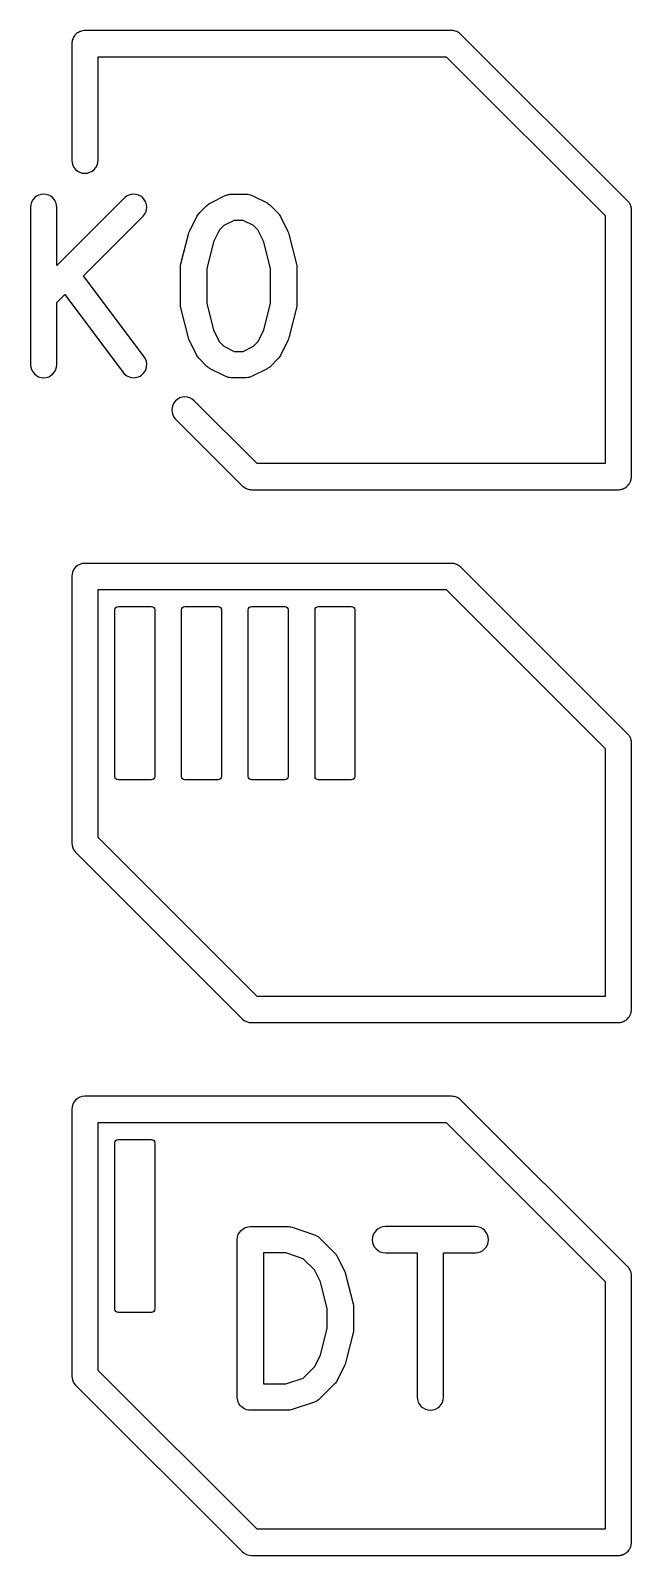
# Model space of a CAD drawing. Header units: millimetres. Extents: x 3 to 62, y 3 to 113.
# Drawn here: x 50.49 to 61.93, y 33.28 to 62.36 of the extents above; entities that cross this region are included whole.
import ezdxf

# ---------------------------------------------------------------- set-up
doc = ezdxf.new("R2010")
doc.units = ezdxf.units.MM
doc.layers.add('Layer_1', color=7, linetype='CONTINUOUS')

msp = doc.modelspace()

# ---------------------------------------------------------------- linework, layer by layer
at = {"layer": 'Layer_1', "color": 7}
for points in [[(58.506344, 62.357735), (51.521249, 62.357735), (51.521249, 62.357735)], [(61.858073, 59.109358), (58.683077, 62.284354)], [(51.271136, 62.107621), (51.271136, 59.885023)], [(51.771363, 59.885023), (51.771363, 61.857508), (58.402992, 61.857508), (61.431227, 58.829273), (61.431227, 54.102435), (54.800116, 54.102435), (53.60329, 55.299262)], [(52.273141, 59.164654), (50.985881, 57.877394), (50.985881, 58.987921)], [(53.90971, 59.068886), (54.195208, 59.211631)], [(54.307006, 59.238024), (54.592755, 59.238024)], [(54.704482, 59.211672), (54.990232, 59.068924)], [(50.485654, 58.987921), (50.485654, 55.988106)], [(52.649861, 56.137968), (51.494378, 57.678957), (52.626607, 58.811186)], [(53.512116, 58.528248), (53.654867, 58.813997)], [(53.701732, 58.879049), (53.844737, 59.022054)], [(55.055284, 59.022054), (55.198288, 58.879049)], [(55.245154, 58.813997), (55.387904, 58.528248)], [(61.931454, 53.85284), (61.931454, 58.932625)], [(53.350245, 57.905989), (53.493244, 58.477234)], [(55.406799, 58.477135), (55.549547, 57.90589)], [(53.34276, 57.13078), (53.34276, 57.845281)], [(55.557002, 57.845281), (55.557002, 57.13078)], [(50.985881, 55.988106), (50.985881, 57.170462), (51.137293, 57.321874), (52.249885, 55.838246)], [(53.493244, 56.498826), (53.350245, 57.070071)], [(55.549547, 57.07017), (55.406799, 56.498925)], [(53.654867, 56.162063), (53.512116, 56.447813)], [(55.387904, 56.447813), (55.245154, 56.162063)], [(53.844737, 55.954007), (53.701732, 56.097011)], [(54.195208, 55.764429), (53.90971, 55.907174)], [(54.990232, 55.907136), (54.704482, 55.764388)], [(55.198288, 56.097011), (55.055284, 55.954007)], [(54.592755, 55.738036), (54.307006, 55.738036)], [(53.249824, 54.945796), (54.519512, 53.676107)], [(54.696245, 53.602727), (61.68134, 53.602727)], [(61.720614, 53.605825), (61.725783, 53.607377)], [(61.828101, 53.650268), (61.830169, 53.651817)], [(61.883395, 53.705561), (61.885978, 53.710212)], [(58.506344, 52.197646), (51.521249, 52.197646), (51.521249, 52.197646)], [(61.858073, 48.94927), (58.683077, 52.124266)], [(51.271136, 51.947533), (51.271136, 46.867745)], [(52.093896, 48.136794), (52.093896, 51.31179)], [(52.156393, 51.374286), (52.791392, 51.374286)], [(52.853889, 51.31179), (52.853889, 48.136794)], [(53.363895, 48.136794), (53.363895, 51.31179)], [(53.426391, 51.374286), (54.061391, 51.374286)], [(54.123887, 51.31179), (54.123887, 48.136794)], [(54.633893, 48.136794), (54.633893, 51.31179)], [(54.69639, 51.374286), (55.331389, 51.374286)], [(55.393886, 51.31179), (55.393886, 48.136794)], [(55.903892, 48.136794), (55.903892, 51.31179)], [(55.966388, 51.374286), (56.601387, 51.374286)], [(56.663884, 51.31179), (56.663884, 48.136794)], [(61.931454, 43.692749), (61.931454, 48.772537)], [(52.791392, 48.074297), (52.156393, 48.074297)], [(54.061391, 48.074297), (53.426391, 48.074297)], [(55.331389, 48.074297), (54.69639, 48.074297)], [(56.601387, 48.074297), (55.966388, 48.074297)], [(51.344516, 46.691012), (54.519512, 43.516016)], [(54.696245, 43.442635), (61.68134, 43.442635)], [(61.828101, 43.490176), (61.830169, 43.491728)], [(61.883395, 43.545472), (61.885978, 43.550123)], [(58.506344, 42.037555), (51.521249, 42.037555), (51.521249, 42.037555)], [(58.601945, 42.018434), (58.600911, 42.018434)], [(61.858073, 38.789694), (58.683077, 41.96469)], [(51.271136, 41.787441), (51.271136, 36.707653)], [(52.093896, 37.976807), (52.093896, 41.151803)], [(52.156393, 41.214299), (52.791392, 41.214299)], [(52.853889, 41.151803), (52.853889, 37.976807)], [(54.672765, 39.553049), (55.387015, 39.553049)], [(58.958512, 39.552955), (58.101718, 39.552955), (57.244408, 39.552955), (57.244408, 39.552955)], [(54.422769, 36.303057), (54.422769, 39.303053)], [(55.465989, 39.54025), (55.894738, 39.397497)], [(55.992621, 39.337), (56.27812, 39.05125)], [(56.32483, 38.986434), (56.467829, 38.700685)], [(57.244408, 39.053244), (57.851604, 39.053244), (57.851604, 36.303027)], [(58.351316, 36.303027), (58.351316, 39.053244), (58.958512, 39.053244)], [(56.486811, 38.649384), (56.629561, 38.077885)], [(61.931454, 33.532657), (61.931454, 38.612445)], [(52.791392, 37.91431), (52.156393, 37.91431)], [(56.637011, 38.017304), (56.637011, 37.588806)], [(56.629561, 37.528225), (56.486811, 36.956725)], [(56.467829, 36.905425), (56.32483, 36.619675)], [(51.344516, 36.53092), (54.519512, 33.355924)], [(56.27812, 36.55486), (55.992621, 36.26911)], [(55.894738, 36.208613), (55.465989, 36.06586)], [(55.387015, 36.053061), (54.672765, 36.053061)], [(54.696245, 33.282544), (61.68134, 33.282544)], [(61.883395, 33.385896), (61.884944, 33.388998)]]:
    msp.add_lwpolyline(points, dxfattribs=at)
for points in [[(50.735768, 59.238035)], [(54.366028, 56.238034), (54.533789, 56.238034), (54.730451, 56.336281), (54.816014, 56.421841), (54.928363, 56.646735), (55.057006, 57.161541), (55.057006, 57.814519), (54.928363, 58.329325), (54.816014, 58.554219), (54.730451, 58.639779), (54.533789, 58.738026), (54.366028, 58.738026), (54.169605, 58.639815), (54.084007, 58.554219), (53.971637, 58.329275), (53.842763, 57.814465), (53.842763, 57.161595), (53.971637, 56.646786), (54.084007, 56.421841), (54.169605, 56.336246)], [(51.771363, 51.697419), (58.402992, 51.697419), (61.431227, 48.669184), (61.431227, 43.942862), (54.799598, 43.942862), (51.771363, 46.971097), (51.771363, 51.697419)], [(51.771363, 41.537843), (58.402474, 41.537843), (61.431227, 38.509093), (61.431227, 33.782771), (54.799598, 33.782771), (51.771363, 36.811006), (51.771363, 41.537843)], [(54.922767, 36.553059), (55.346489, 36.553059), (55.680697, 36.664329), (55.895804, 36.879626), (56.008382, 37.104586), (56.137015, 37.619555), (56.137015, 37.986554), (56.008382, 38.501524), (55.895804, 38.726483), (55.680697, 38.941781), (55.346489, 39.053051), (54.922767, 39.053051)]]:
    msp.add_lwpolyline(points, close=True, dxfattribs=at)
for points in [[(51.344516, 62.284354), (51.324448, 62.263383), (51.308185, 62.239077), (51.296457, 62.212526)], [(51.416347, 62.332414), (51.389795, 62.320685), (51.365488, 62.304423), (51.344516, 62.284354)], [(51.437018, 62.340684), (51.430008, 62.338235), (51.423111, 62.335476), (51.416347, 62.332414)], [(51.521249, 62.357735), (51.492398, 62.356956), (51.4639, 62.351187), (51.437018, 62.340684)], [(58.598328, 62.339132), (58.569116, 62.351084), (58.537905, 62.357396), (58.506344, 62.357735)], [(58.605046, 62.336549), (58.602819, 62.337442), (58.60058, 62.338303), (58.598328, 62.339132)], [(58.683077, 62.284354), (58.660596, 62.306524), (58.634119, 62.324234), (58.605046, 62.336549)], [(51.288189, 62.191855), (51.277685, 62.164972), (51.271915, 62.136473), (51.271136, 62.107621)], [(51.296457, 62.212526), (51.293395, 62.205762), (51.290637, 62.198865), (51.288189, 62.191855)], [(51.271136, 59.885023), (51.271105, 59.818679), (51.297447, 59.755044), (51.344359, 59.708132)], [(51.344359, 59.708132), (51.391271, 59.66122), (51.454906, 59.634879), (51.521249, 59.634909)], [(51.521249, 59.634909), (51.587593, 59.634879), (51.651228, 59.66122), (51.69814, 59.708132)], [(51.69814, 59.708132), (51.745051, 59.755044), (51.771393, 59.818679), (51.771363, 59.885023)], [(50.558877, 59.164812), (50.511965, 59.1179), (50.485624, 59.054265), (50.485654, 58.987921)], [(50.735768, 59.238035), (50.669424, 59.238065), (50.605789, 59.211723), (50.558877, 59.164812)], [(50.912658, 59.164812), (50.865746, 59.211723), (50.802111, 59.238065), (50.735768, 59.238035)], [(50.985881, 58.987921), (50.985912, 59.054265), (50.95957, 59.1179), (50.912658, 59.164812)], [(52.626607, 59.164654), (52.528987, 59.262227), (52.370762, 59.262227), (52.273141, 59.164654)], [(52.626607, 58.811186), (52.724182, 58.908807), (52.724182, 59.067033), (52.626607, 59.164654)], [(53.844737, 59.022054), (53.863737, 59.041054), (53.885676, 59.056868), (53.90971, 59.068886)], [(54.195208, 59.211631), (54.203005, 59.214775), (54.210956, 59.217523), (54.219031, 59.219866)], [(54.219031, 59.219866), (54.229035, 59.22407), (54.239302, 59.227618), (54.249767, 59.230488)], [(54.249767, 59.230488), (54.260422, 59.232605), (54.271203, 59.234026), (54.282043, 59.23474)], [(54.282043, 59.23474), (54.290303, 59.236254), (54.298635, 59.23735), (54.307006, 59.238024)], [(54.592755, 59.238024), (54.631538, 59.238024), (54.669788, 59.229002), (54.704482, 59.211672)], [(54.990232, 59.068924), (55.014296, 59.056902), (55.036262, 59.041075), (55.055284, 59.022054)], [(61.897865, 59.057682), (61.886915, 59.076571), (61.873537, 59.093944), (61.858073, 59.109358)], [(61.912333, 59.028228), (61.90816, 59.038352), (61.903327, 59.048192), (61.897865, 59.057682)], [(61.929386, 58.965183), (61.926483, 58.986853), (61.92075, 59.008049), (61.912333, 59.028228)], [(53.654867, 58.813997), (53.666888, 58.838061), (53.682713, 58.860027), (53.701732, 58.879049)], [(55.198288, 58.879049), (55.217308, 58.860027), (55.233133, 58.838061), (55.245154, 58.813997)], [(61.931454, 58.932625), (61.931474, 58.943511), (61.930784, 58.954387), (61.929386, 58.965183)], [(53.493244, 58.477234), (53.497661, 58.494875), (53.503989, 58.51198), (53.512116, 58.528248)], [(55.387904, 58.528248), (55.396046, 58.51195), (55.402382, 58.49481), (55.406799, 58.477135)], [(53.34276, 57.845281), (53.342761, 57.865747), (53.345274, 57.886136), (53.350245, 57.905989)], [(55.549547, 57.90589), (55.554499, 57.886067), (55.557003, 57.865713), (55.557002, 57.845281)], [(53.350245, 57.070071), (53.345274, 57.089925), (53.342761, 57.110313), (53.34276, 57.13078)], [(55.557002, 57.13078), (55.557003, 57.110348), (55.554499, 57.089993), (55.549547, 57.07017)], [(53.512116, 56.447813), (53.503989, 56.46408), (53.497661, 56.481186), (53.493244, 56.498826)], [(55.406799, 56.498925), (55.402382, 56.48125), (55.396046, 56.464111), (55.387904, 56.447813)], [(52.600252, 55.788119), (52.710486, 55.871072), (52.732687, 56.02764), (52.649861, 56.137968)], [(53.701732, 56.097011), (53.682713, 56.116033), (53.666888, 56.137999), (53.654867, 56.162063)], [(55.245154, 56.162063), (55.233133, 56.137999), (55.217308, 56.116033), (55.198288, 56.097011)], [(50.485654, 55.988106), (50.485624, 55.921763), (50.511965, 55.858128), (50.558877, 55.811216)], [(50.912658, 55.811216), (50.95957, 55.858128), (50.985912, 55.921763), (50.985881, 55.988106)], [(52.249885, 55.838246), (52.30349, 55.766781), (52.391156, 55.729351), (52.479846, 55.74006)], [(53.90971, 55.907174), (53.885676, 55.919192), (53.863737, 55.935006), (53.844737, 55.954007)], [(55.055284, 55.954007), (55.036262, 55.934985), (55.014296, 55.919158), (54.990232, 55.907136)], [(50.558877, 55.811216), (50.605789, 55.764304), (50.669424, 55.737962), (50.735768, 55.737993)], [(50.735768, 55.737993), (50.802111, 55.737962), (50.865746, 55.764304), (50.912658, 55.811216)], [(52.479846, 55.74006), (52.523509, 55.745214), (52.565041, 55.761791), (52.600252, 55.788119)], [(54.307006, 55.738036), (54.268197, 55.738038), (54.22992, 55.747074), (54.195208, 55.764429)], [(54.704482, 55.764388), (54.669788, 55.747058), (54.631538, 55.738036), (54.592755, 55.738036)], [(53.249824, 55.299262), (53.15225, 55.201641), (53.15225, 55.043416), (53.249824, 54.945796)], [(53.60329, 55.299262), (53.505669, 55.396835), (53.347444, 55.396835), (53.249824, 55.299262)], [(61.920601, 53.781527), (61.922834, 53.788843), (61.924731, 53.796257), (61.926285, 53.803747)], [(61.926285, 53.803747), (61.927078, 53.807863), (61.927767, 53.811999), (61.928353, 53.81615)], [(61.928353, 53.81615), (61.930287, 53.828287), (61.931323, 53.84055), (61.931454, 53.85284)], [(54.519512, 53.676107), (54.540598, 53.655804), (54.565085, 53.639362), (54.591859, 53.62753)], [(54.591859, 53.62753), (54.597953, 53.624697), (54.604159, 53.622112), (54.610462, 53.61978)], [(54.610462, 53.61978), (54.637832, 53.609099), (54.666871, 53.603326), (54.696245, 53.602727)], [(61.68134, 53.602727), (61.694493, 53.602725), (61.707625, 53.603761), (61.720614, 53.605825)], [(61.725783, 53.607377), (61.735727, 53.609021), (61.745563, 53.611264), (61.755237, 53.614096)], [(61.755237, 53.614096), (61.758535, 53.615233), (61.761809, 53.616439), (61.765056, 53.617713)], [(61.765056, 53.617713), (61.772433, 53.620469), (61.779676, 53.623573), (61.78676, 53.627014)], [(61.78676, 53.627014), (61.791299, 53.628948), (61.795779, 53.631015), (61.800195, 53.633214)], [(61.800195, 53.633214), (61.809859, 53.638283), (61.819181, 53.64398), (61.828101, 53.650268)], [(61.830169, 53.651817), (61.850534, 53.666928), (61.868481, 53.68505), (61.883395, 53.705561)], [(61.885978, 53.710212), (61.891415, 53.717848), (61.896418, 53.725785), (61.900964, 53.733983)], [(61.900964, 53.733983), (61.903164, 53.7384), (61.905232, 53.742881), (61.907166, 53.74742)], [(61.907166, 53.74742), (61.910388, 53.754005), (61.913319, 53.760729), (61.91595, 53.767572)], [(61.91595, 53.767572), (61.917637, 53.772177), (61.919187, 53.776831), (61.920601, 53.781527)], [(51.344359, 52.124423), (51.297447, 52.077511), (51.271105, 52.013876), (51.271136, 51.947533)], [(51.521249, 52.197646), (51.454906, 52.197676), (51.391271, 52.171335), (51.344359, 52.124423)], [(58.598328, 52.179041), (58.569116, 52.190993), (58.537905, 52.197306), (58.506344, 52.197646)], [(58.605046, 52.176457), (58.602819, 52.177351), (58.60058, 52.178212), (58.598328, 52.179041)], [(58.683077, 52.124266), (58.660596, 52.146434), (58.634119, 52.164144), (58.605046, 52.176457)], [(52.093896, 51.31179), (52.093896, 51.346303), (52.12188, 51.374281), (52.156393, 51.374286)], [(52.791392, 51.374286), (52.825906, 51.374286), (52.853884, 51.346303), (52.853889, 51.31179)], [(53.363895, 51.31179), (53.363895, 51.346303), (53.391878, 51.374281), (53.426391, 51.374286)], [(54.061391, 51.374286), (54.095904, 51.374286), (54.123882, 51.346303), (54.123887, 51.31179)], [(54.633893, 51.31179), (54.633893, 51.346303), (54.661876, 51.374281), (54.69639, 51.374286)], [(55.331389, 51.374286), (55.365903, 51.374286), (55.393881, 51.346303), (55.393886, 51.31179)], [(55.903892, 51.31179), (55.903892, 51.346303), (55.931875, 51.374281), (55.966388, 51.374286)], [(56.601387, 51.374286), (56.635901, 51.374286), (56.663879, 51.346303), (56.663884, 51.31179)], [(61.897865, 48.897593), (61.886915, 48.916482), (61.873537, 48.933856), (61.858073, 48.94927)], [(61.912333, 48.868137), (61.908161, 48.878262), (61.903328, 48.888102), (61.897865, 48.897593)], [(61.929386, 48.805092), (61.926483, 48.826762), (61.92075, 48.847958), (61.912333, 48.868137)], [(61.931454, 48.772537), (61.931474, 48.783422), (61.930784, 48.794297), (61.929386, 48.805092)], [(52.156393, 48.074297), (52.12188, 48.074297), (52.093902, 48.10228), (52.093896, 48.136794)], [(52.853889, 48.136794), (52.853889, 48.10228), (52.825906, 48.074302), (52.791392, 48.074297)], [(53.426391, 48.074297), (53.391878, 48.074297), (53.3639, 48.10228), (53.363895, 48.136794)], [(54.123887, 48.136794), (54.123887, 48.10228), (54.095904, 48.074302), (54.061391, 48.074297)], [(54.69639, 48.074297), (54.661876, 48.074297), (54.633898, 48.10228), (54.633893, 48.136794)], [(55.393886, 48.136794), (55.393886, 48.10228), (55.365903, 48.074302), (55.331389, 48.074297)], [(55.966388, 48.074297), (55.931875, 48.074297), (55.903897, 48.10228), (55.903892, 48.136794)], [(56.663884, 48.136794), (56.663884, 48.10228), (56.635901, 48.074302), (56.601387, 48.074297)], [(51.271136, 46.867745), (51.271189, 46.801433), (51.297585, 46.737859), (51.344516, 46.691012)], [(61.915434, 43.606965), (61.91751, 43.612239), (61.919406, 43.617582), (61.921119, 43.622985)], [(61.921119, 43.622985), (61.922919, 43.629295), (61.924471, 43.635674), (61.925769, 43.642106)], [(61.925769, 43.642106), (61.926772, 43.646902), (61.927633, 43.651727), (61.928353, 43.656574)], [(61.928353, 43.656574), (61.930262, 43.668541), (61.931298, 43.680631), (61.931454, 43.692749)], [(54.519512, 43.516016), (54.56636, 43.469085), (54.629934, 43.442688), (54.696245, 43.442635)], [(61.68134, 43.442635), (61.693457, 43.442791), (61.705546, 43.443828), (61.717513, 43.445737)], [(61.717513, 43.445737), (61.72236, 43.446456), (61.727186, 43.447317), (61.731983, 43.44832)], [(61.731983, 43.44832), (61.738415, 43.449618), (61.744794, 43.45117), (61.751104, 43.45297)], [(61.751104, 43.45297), (61.756507, 43.454683), (61.76185, 43.456579), (61.767124, 43.458655)], [(61.767124, 43.458655), (61.773784, 43.461131), (61.780335, 43.463889), (61.78676, 43.466923)], [(61.78676, 43.466923), (61.791299, 43.468857), (61.795779, 43.470926), (61.800195, 43.473125)], [(61.800195, 43.473125), (61.809859, 43.478194), (61.819181, 43.48389), (61.828101, 43.490176)], [(61.830169, 43.491728), (61.850534, 43.50684), (61.868481, 43.524962), (61.883395, 43.545472)], [(61.885978, 43.550123), (61.891415, 43.557759), (61.896418, 43.565694), (61.900964, 43.573892)], [(61.900964, 43.573892), (61.903164, 43.578309), (61.905232, 43.58279), (61.907166, 43.587329)], [(61.907166, 43.587329), (61.9102, 43.593754), (61.912959, 43.600305), (61.915434, 43.606965)], [(51.344359, 41.964332), (51.297447, 41.91742), (51.271105, 41.853785), (51.271136, 41.787441)], [(51.521249, 42.037555), (51.454906, 42.037585), (51.391271, 42.011244), (51.344359, 41.964332)], [(58.600911, 42.018434), (58.570929, 42.030887), (58.538809, 42.037382), (58.506344, 42.037555)], [(58.683077, 41.96469), (58.659815, 41.987746), (58.632248, 42.006007), (58.601945, 42.018434)], [(52.093896, 41.151803), (52.093896, 41.186316), (52.12188, 41.214294), (52.156393, 41.214299)], [(52.791392, 41.214299), (52.825906, 41.214299), (52.853884, 41.186316), (52.853889, 41.151803)], [(54.422769, 39.303053), (54.422784, 39.441116), (54.534702, 39.553034), (54.672765, 39.553049)], [(55.387015, 39.553049), (55.413856, 39.55305), (55.440522, 39.548728), (55.465989, 39.54025)], [(57.244408, 39.552955), (57.178064, 39.552986), (57.11443, 39.526644), (57.067518, 39.479732)], [(59.135403, 39.479732), (59.088491, 39.526644), (59.024856, 39.552986), (58.958512, 39.552955)], [(55.894738, 39.397497), (55.931625, 39.385216), (55.965141, 39.364502), (55.992621, 39.337)], [(57.067518, 39.479732), (57.020606, 39.43282), (56.994264, 39.369185), (56.994295, 39.302842)], [(56.994295, 39.302842), (56.994516, 39.164883), (57.106449, 39.053181), (57.244408, 39.053244)], [(58.958512, 39.053244), (59.096471, 39.053181), (59.208404, 39.164883), (59.208626, 39.302842)], [(59.208626, 39.302842), (59.208656, 39.369185), (59.182315, 39.43282), (59.135403, 39.479732)], [(56.27812, 39.05125), (56.297063, 39.032288), (56.312835, 39.010404), (56.32483, 38.986434)], [(56.467829, 38.700685), (56.476014, 38.68433), (56.482379, 38.667127), (56.486811, 38.649384)], [(61.897865, 38.737502), (61.886952, 38.756572), (61.873573, 38.774121), (61.858073, 38.789694)], [(61.912333, 38.708564), (61.90814, 38.718512), (61.903307, 38.728178), (61.897865, 38.737502)], [(61.929386, 38.645519), (61.926483, 38.667189), (61.92075, 38.688385), (61.912333, 38.708564)], [(61.931454, 38.612445), (61.931497, 38.623503), (61.930806, 38.634552), (61.929386, 38.645519)], [(52.156393, 37.91431), (52.12188, 37.91431), (52.093902, 37.942293), (52.093896, 37.976807)], [(52.853889, 37.976807), (52.853889, 37.942293), (52.825906, 37.914315), (52.791392, 37.91431)], [(56.629561, 38.077885), (56.634509, 38.058071), (56.637011, 38.037726), (56.637011, 38.017304)], [(56.637011, 37.588806), (56.637011, 37.568384), (56.634509, 37.548039), (56.629561, 37.528225)], [(56.486811, 36.956725), (56.482379, 36.938983), (56.476014, 36.92178), (56.467829, 36.905425)], [(51.271136, 36.707653), (51.271189, 36.641342), (51.297585, 36.577768), (51.344516, 36.53092)], [(56.32483, 36.619675), (56.312835, 36.595706), (56.297063, 36.573822), (56.27812, 36.55486)], [(54.456261, 36.178061), (54.43432, 36.216065), (54.422769, 36.259175), (54.422769, 36.303057)], [(54.672765, 36.053061), (54.58345, 36.053061), (54.500919, 36.100711), (54.456261, 36.178061)], [(55.465989, 36.06586), (55.440522, 36.057382), (55.413856, 36.05306), (55.387015, 36.053061)], [(55.992621, 36.26911), (55.965141, 36.241608), (55.931625, 36.220894), (55.894738, 36.208613)], [(57.851604, 36.303027), (57.851574, 36.236683), (57.877915, 36.173048), (57.924827, 36.126136)], [(57.924827, 36.126136), (57.971739, 36.079224), (58.035374, 36.052883), (58.101718, 36.052913)], [(58.101718, 36.052913), (58.239676, 36.053135), (58.351379, 36.165068), (58.351316, 36.303027)], [(61.907166, 33.426204), (61.910638, 33.433626), (61.913742, 33.441214), (61.916468, 33.448942)], [(61.916468, 33.448942), (61.917962, 33.45321), (61.91934, 33.457519), (61.920601, 33.461863)], [(61.920601, 33.461863), (61.922631, 33.468846), (61.924355, 33.475915), (61.925769, 33.483049)], [(61.925769, 33.483049), (61.926753, 33.487503), (61.927614, 33.491984), (61.928353, 33.496485)], [(61.928353, 33.496485), (61.930262, 33.508452), (61.931298, 33.520541), (61.931454, 33.532657)], [(54.519512, 33.355924), (54.56636, 33.308993), (54.629934, 33.282597), (54.696245, 33.282544)], [(61.68134, 33.282544), (61.693457, 33.2827), (61.705546, 33.283736), (61.717513, 33.285645)], [(61.717513, 33.285645), (61.72236, 33.286364), (61.727186, 33.287226), (61.731983, 33.288228)], [(61.731983, 33.288228), (61.738415, 33.289527), (61.744794, 33.291079), (61.751104, 33.292879)], [(61.751104, 33.292879), (61.756507, 33.294592), (61.76185, 33.296488), (61.767124, 33.298564)], [(61.767124, 33.298564), (61.773784, 33.301039), (61.780335, 33.303798), (61.78676, 33.306831)], [(61.78676, 33.306831), (61.791125, 33.308775), (61.795433, 33.310843), (61.799679, 33.313034)], [(61.799679, 33.313034), (61.832691, 33.330742), (61.861301, 33.355643), (61.883395, 33.385896)], [(61.884944, 33.388998), (61.890785, 33.39711), (61.896135, 33.405566), (61.900964, 33.414319)], [(61.900964, 33.414319), (61.903137, 33.418224), (61.905206, 33.422187), (61.907166, 33.426204)]]:
    msp.add_open_spline(points, degree=3, dxfattribs=at)

doc.saveas('drawing.dxf')
